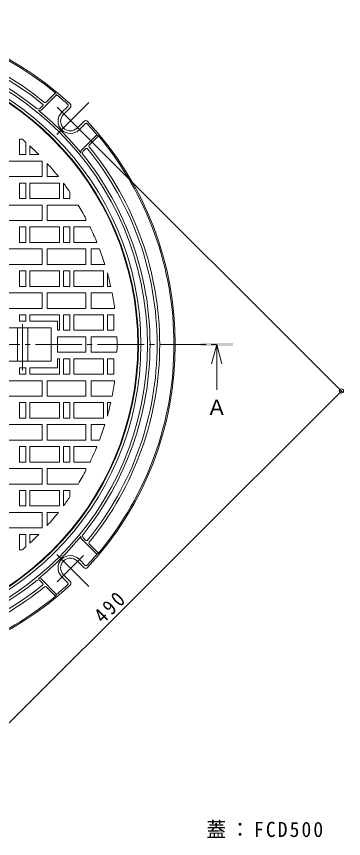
# Model space of a CAD drawing. Units: millimetres, scale not verified. Extents: x -612 to 760, y -543 to 541.
# Drawn here: x -182 to 71, y -127 to 509 of the extents above; entities that cross this region are included whole.
import ezdxf
from ezdxf.enums import TextEntityAlignment as Align

# ---------------------------------------------------------------- set-up
doc = ezdxf.new("R2010")
doc.units = ezdxf.units.MM
doc.header["$LTSCALE"] = 4
doc.header["$PDMODE"] = 32
doc.header["$PDSIZE"] = 3.2
doc.linetypes.add('CHAIN2', pattern=[12, 9, -1, 1, -1])
for name, color, linetype, lineweight in [('0-0_通り芯', 3, 'CHAIN2', 9), ('0-1_躯体', 2, 'Continuous', 9), ('0-2_仕上', 3, 'Continuous', 9), ('0-4_その他', 7, 'Continuous', 9), ('0-5_寸法', 7, 'Continuous', 9)]:
    doc.layers.add(name, color=color, linetype=linetype, lineweight=lineweight)
doc.styles.add('ＭＳ ゴシック', font='')
doc.styles.get('ＭＳ ゴシック').set_extended_font_data('MS Gothic')

msp = doc.modelspace()

# ---------------------------------------------------------------- linework, layer by layer
at = {"layer": '0-0_通り芯'}
msp.add_line((-599.369, 255.263), (-27.458, 255.263), dxfattribs=at)
at = {"layer": '0-1_躯体'}
for p, q in [((-150.938, 448.684), (-162.969, 436.654)), ((-151.739, 450.004), (-158.913, 442.831)), ((-150.938, 448.684), (-151.739, 450.004)), ((-161.756, 439.988), (-163.608, 438.135)), ((-142.282, 439.662), (-147.077, 434.868)), ((-140.486, 438.63), (-145.663, 433.453)), ((-129.88, 428.024), (-135.056, 422.847)), ((-128.847, 426.227), (-133.642, 421.433)), ((-119.825, 417.572), (-131.856, 405.541)), ((-118.505, 416.77), (-125.679, 409.597)), ((-119.825, 417.572), (-118.505, 416.77)), ((-128.522, 406.754), (-130.374, 404.901)), ((-119.825, 92.954), (-131.856, 104.984)), ((-128.522, 103.772), (-130.374, 105.624)), ((-118.505, 93.756), (-125.679, 100.929)), ((-119.825, 92.954), (-118.505, 93.756)), ((-129.88, 82.502), (-135.056, 87.678)), ((-128.847, 84.298), (-133.642, 89.093)), ((-140.486, 71.895), (-145.663, 77.072)), ((-161.756, 70.538), (-163.608, 72.39)), ((-150.938, 61.841), (-162.969, 73.872)), ((-142.282, 70.863), (-147.077, 75.658)), ((-151.739, 60.521), (-158.913, 67.694)), ((-150.938, 61.841), (-151.739, 60.521))]:
    msp.add_line(p, q, dxfattribs=at)
at = {"layer": '0-1_躯体', "linetype": 'CHAIN2'}
for p, q in [((-125.993, 442.517), (-150.738, 417.772)), ((-130.196, 418.694), (-150.587, 439.085)), ((-125.993, 68.009), (-150.738, 92.753)), ((-130.196, 91.831), (-150.587, 71.44))]:
    msp.add_line(p, q, dxfattribs=at)
at = {"layer": '0-1_躯体'}
for centre, radius, start, end in [((-313.247, 255.263), 254, 47.16049, 132.83951), ((-313.247, 255.263), 253, 50.32965, 129.67035), ((-313.247, 255.263), 242, 50.78658, 129.21342), ((-313.247, 255.263), 240, 50.88377, 129.11623), ((-313.247, 255.263), 232.5, 0, 180), ((-313.247, 255.263), 234.5, 51.1898, 128.8102), ((-313.247, 255.263), 227.5, 0, 180), ((-313.247, 255.263), 225.5, 0, 180), ((-313.247, 255.263), 252.5, 47.39275, 49.99844), ((-162.463, 440.695), 1, 315, 50.88356), ((-159.62, 443.538), 1, 230.7869, 315), ((-142.989, 440.369), 1, 315.00401, 47.3933), ((-141.9, 440.044), 2, 315, 47.16048), ((-165.023, 439.55), 2, 231.19078, 315.00201), ((-164.03, 437.714), 1.5, 230.72365, 315.00267), ((-313.247, 255.263), 234.2, 39.27795, 50.72205), ((-140.36, 428.15), 9.5, 135, 315), ((-140.36, 428.15), 7.5, 135, 315), ((-128.465, 426.609), 2, 42.83952, 135), ((-128.14, 425.521), 1, 42.6067, 134.99599), ((-313.247, 255.263), 254, 317.16049, 42.83951), ((-313.247, 255.263), 252.5, 40.00156, 42.60725), ((-313.247, 255.263), 253, 0, 39.67036), ((-124.972, 408.89), 1, 135, 219.2131), ((-313.247, 255.263), 242, 0, 39.21342), ((-130.796, 404.48), 1.5, 134.99733, 219.27635), ((-128.96, 403.487), 2, 134.99799, 218.80922), ((-313.247, 255.263), 234.5, 0, 38.8102), ((-127.815, 406.047), 1, 39.11644, 135), ((-313.247, 255.263), 240, 0, 39.11623), ((-313.247, 255.263), 227.5, 180, 0), ((-313.247, 255.263), 225.5, 180, 0), ((-313.247, 255.263), 232.5, 270, 0), ((-313.247, 255.263), 234.5, 321.1898, 0), ((-313.247, 255.263), 240, 320.88377, 0), ((-313.247, 255.263), 242, 320.78658, 0), ((-313.247, 255.263), 253, 320.32964, 0), ((-128.96, 107.038), 2, 141.19078, 225.00201), ((-313.247, 255.263), 234.2, 309.27795, 320.72205), ((-130.796, 106.045), 1.5, 140.72365, 225.00267), ((-127.815, 104.479), 1, 225, 320.88356), ((-124.972, 101.636), 1, 140.7869, 225), ((-140.36, 82.375), 9.5, 45, 225), ((-140.36, 82.375), 7.5, 45, 225), ((-313.247, 255.263), 252.5, 317.39275, 319.99844), ((-128.14, 85.005), 1, 225.00401, 317.3933), ((-128.465, 83.916), 2, 225, 317.16048), ((-313.247, 255.263), 234.5, 275.33652, 308.8102), ((-165.023, 70.976), 2, 44.99799, 128.80922), ((-164.03, 72.811), 1.5, 44.99733, 129.27635), ((-162.463, 69.831), 1, 309.11644, 45), ((-142.989, 70.156), 1, 312.6067, 44.99599), ((-141.9, 70.481), 2, 312.83952, 45), ((-313.247, 255.263), 254, 272.16049, 312.83951), ((-313.247, 255.263), 242, 275.17107, 309.21342), ((-313.247, 255.263), 240, 275.24491, 309.11623), ((-159.62, 66.987), 1, 45, 129.2131), ((-313.247, 255.263), 252.5, 310.00156, 312.60725), ((-313.247, 255.263), 253, 274.68007, 309.67035)]:
    msp.add_arc(centre, radius, start, end, dxfattribs=at)
at = {"layer": '0-2_仕上'}
for p, q in [((-177.601, 414.263), (-179.747, 414.263)), ((-174.747, 402.263), (-174.747, 411.783)), ((-171.747, 402.263), (-171.747, 409.076)), ((-171.747, 402.263), (-164.681, 402.263)), ((-162.247, 397.263), (-192.247, 397.263)), ((-162.247, 397.263), (-162.247, 385.262)), ((-158.247, 395.462), (-158.247, 385.262)), ((-162.247, 385.262), (-192.247, 385.262)), ((-149.598, 385.262), (-158.247, 385.262)), ((-179.747, 368.262), (-179.747, 380.263)), ((-174.747, 380.263), (-179.747, 380.263)), ((-174.747, 368.262), (-174.747, 380.263)), ((-148.747, 368.262), (-148.747, 380.263)), ((-145.747, 368.262), (-145.747, 380.261)), ((-140.747, 368.262), (-140.747, 373.265)), ((-162.247, 363.263), (-192.247, 363.263)), ((-174.747, 368.262), (-179.747, 368.262)), ((-171.747, 368.262), (-148.747, 368.262)), ((-162.247, 363.263), (-162.247, 351.263)), ((-158.247, 363.263), (-158.247, 351.263)), ((-134.314, 363.263), (-158.247, 363.263)), ((-140.747, 368.262), (-145.747, 368.262)), ((-162.247, 351.263), (-192.247, 351.263)), ((-128.247, 351.263), (-158.247, 351.263)), ((-128.247, 352.504), (-128.247, 351.263)), ((-179.747, 334.263), (-179.747, 346.263)), ((-174.747, 346.263), (-179.747, 346.263)), ((-174.747, 334.263), (-174.747, 346.263)), ((-148.747, 334.263), (-148.747, 346.263)), ((-145.747, 334.263), (-145.747, 346.263)), ((-140.747, 346.263), (-145.747, 346.263)), ((-140.747, 334.263), (-140.747, 346.263)), ((-137.747, 334.263), (-137.747, 346.263)), ((-137.747, 346.263), (-125.098, 346.263)), ((-174.747, 334.263), (-179.747, 334.263)), ((-171.747, 334.263), (-148.747, 334.263)), ((-140.747, 334.263), (-145.747, 334.263)), ((-137.747, 334.263), (-119.753, 334.263)), ((-162.247, 329.263), (-192.247, 329.263)), ((-162.247, 329.263), (-162.247, 317.262)), ((-158.247, 329.263), (-158.247, 317.262)), ((-128.247, 329.263), (-158.247, 329.263)), ((-128.247, 329.263), (-128.247, 317.262)), ((-124.247, 329.263), (-124.247, 317.262)), ((-117.786, 329.263), (-124.247, 329.263)), ((-162.247, 317.262), (-192.247, 317.262)), ((-179.747, 300.263), (-179.747, 312.263)), ((-174.747, 312.263), (-179.747, 312.263)), ((-174.747, 300.263), (-174.747, 312.263)), ((-128.247, 317.262), (-158.247, 317.262)), ((-148.747, 300.263), (-148.747, 312.263)), ((-145.747, 300.263), (-145.747, 312.263)), ((-140.747, 312.263), (-145.747, 312.263)), ((-140.747, 300.263), (-140.747, 312.263)), ((-113.655, 317.262), (-124.247, 317.262)), ((-114.747, 300.263), (-114.747, 312.263)), ((-111.747, 300.263), (-111.747, 310.748)), ((-174.747, 300.263), (-179.747, 300.263)), ((-171.747, 300.263), (-148.747, 300.263)), ((-140.747, 300.263), (-145.747, 300.263)), ((-137.747, 300.263), (-114.747, 300.263)), ((-109.149, 300.263), (-111.747, 300.263)), ((-162.247, 295.263), (-192.247, 295.263)), ((-162.247, 295.263), (-162.247, 283.262)), ((-158.247, 295.263), (-158.247, 283.262)), ((-128.247, 295.263), (-158.247, 295.263)), ((-128.247, 295.263), (-128.247, 283.262)), ((-124.247, 295.263), (-124.247, 283.262)), ((-108.11, 295.263), (-124.247, 295.263)), ((-162.247, 283.262), (-192.247, 283.262)), ((-128.247, 283.262), (-158.247, 283.262)), ((-106.131, 283.262), (-124.247, 283.262)), ((-174.747, 278.263), (-179.747, 278.263)), ((-179.747, 273.262), (-179.747, 278.263)), ((-174.747, 273.262), (-174.747, 278.263)), ((-171.747, 278.263), (-148.747, 278.263)), ((-171.747, 273.262), (-171.747, 278.263)), ((-148.747, 266.262), (-148.747, 278.263)), ((-145.747, 266.262), (-145.747, 278.263)), ((-140.747, 278.263), (-145.747, 278.263)), ((-140.747, 266.262), (-140.747, 278.263)), ((-114.747, 266.262), (-114.747, 278.263)), ((-111.747, 266.262), (-111.747, 278.263)), ((-106.747, 278.263), (-111.747, 278.263)), ((-106.747, 266.262), (-106.747, 278.263)), ((-155.247, 268.263), (-199.247, 268.263)), ((-181.247, 268.263), (-181.247, 242.263)), ((-174.747, 273.262), (-179.747, 273.262)), ((-173.247, 242.263), (-173.247, 268.263)), ((-150.247, 273.262), (-171.747, 273.262)), ((-155.247, 268.263), (-155.247, 242.263)), ((-150.247, 273.262), (-150.247, 266.262)), ((-150.247, 266.262), (-148.747, 266.262)), ((-128.247, 261.262), (-150.247, 261.262)), ((-150.247, 249.263), (-150.247, 261.262)), ((-140.747, 266.262), (-145.747, 266.262)), ((-137.747, 266.262), (-114.747, 266.262)), ((-128.247, 249.263), (-128.247, 261.262)), ((-104.334, 261.262), (-124.247, 261.262)), ((-124.247, 261.262), (-124.247, 249.263)), ((-106.747, 266.262), (-111.747, 266.262)), ((-128.247, 249.263), (-150.247, 249.263)), ((-104.334, 249.263), (-124.247, 249.263)), ((-155.247, 242.263), (-199.247, 242.263)), ((-150.247, 244.263), (-148.747, 244.263)), ((-150.247, 237.263), (-150.247, 244.263)), ((-148.747, 244.263), (-148.747, 232.263)), ((-140.747, 244.263), (-145.747, 244.263)), ((-145.747, 244.263), (-145.747, 232.263)), ((-140.747, 244.263), (-140.747, 232.263)), ((-137.747, 244.263), (-114.747, 244.263)), ((-114.747, 244.263), (-114.747, 232.263)), ((-106.747, 244.263), (-111.747, 244.263)), ((-111.747, 244.263), (-111.747, 232.263)), ((-106.747, 244.263), (-106.747, 232.263)), ((-179.747, 237.263), (-179.747, 232.263)), ((-174.747, 237.263), (-179.747, 237.263)), ((-174.747, 237.263), (-174.747, 232.263)), ((-171.747, 237.263), (-171.747, 232.263)), ((-150.247, 237.263), (-171.747, 237.263)), ((-174.747, 232.263), (-179.747, 232.263)), ((-171.747, 232.263), (-148.747, 232.263)), ((-140.747, 232.263), (-145.747, 232.263)), ((-106.747, 232.263), (-111.747, 232.263)), ((-162.247, 227.263), (-192.247, 227.263)), ((-162.247, 215.263), (-162.247, 227.263)), ((-158.247, 215.263), (-158.247, 227.263)), ((-128.247, 227.263), (-158.247, 227.263)), ((-128.247, 215.263), (-128.247, 227.263)), ((-124.247, 215.263), (-124.247, 227.263)), ((-106.131, 227.263), (-124.247, 227.263)), ((-162.247, 215.263), (-192.247, 215.263)), ((-174.747, 210.263), (-179.747, 210.263)), ((-179.747, 210.263), (-179.747, 198.263)), ((-174.747, 210.263), (-174.747, 198.263)), ((-171.747, 210.263), (-148.747, 210.263)), ((-128.247, 215.263), (-158.247, 215.263)), ((-148.747, 210.263), (-148.747, 198.263)), ((-140.747, 210.263), (-145.747, 210.263)), ((-145.747, 210.263), (-145.747, 198.263)), ((-140.747, 210.263), (-140.747, 198.263)), ((-137.747, 210.263), (-114.747, 210.263)), ((-108.11, 215.263), (-124.247, 215.263)), ((-114.747, 210.263), (-114.747, 198.263)), ((-111.747, 210.263), (-111.747, 199.778)), ((-109.149, 210.263), (-111.747, 210.263)), ((-174.747, 198.263), (-179.747, 198.263)), ((-140.747, 198.263), (-145.747, 198.263)), ((-162.247, 193.263), (-192.247, 193.263)), ((-162.247, 181.263), (-162.247, 193.263)), ((-158.247, 181.263), (-158.247, 193.263)), ((-128.247, 193.263), (-158.247, 193.263)), ((-128.247, 181.263), (-128.247, 193.263)), ((-124.247, 181.263), (-124.247, 193.263)), ((-113.655, 193.263), (-124.247, 193.263)), ((-162.247, 181.263), (-192.247, 181.263)), ((-128.247, 181.263), (-158.247, 181.263)), ((-117.786, 181.263), (-124.247, 181.263)), ((-174.747, 176.263), (-179.747, 176.263)), ((-179.747, 176.263), (-179.747, 164.263)), ((-174.747, 176.263), (-174.747, 164.263)), ((-171.747, 176.263), (-148.747, 176.263)), ((-148.747, 176.263), (-148.747, 164.263)), ((-140.747, 176.263), (-145.747, 176.263)), ((-145.747, 176.263), (-145.747, 164.263)), ((-140.747, 176.263), (-140.747, 164.263)), ((-137.747, 176.263), (-137.747, 164.263)), ((-137.747, 176.263), (-119.753, 176.263)), ((-162.247, 159.263), (-192.247, 159.263)), ((-174.747, 164.263), (-179.747, 164.263)), ((-162.247, 147.263), (-162.247, 159.263)), ((-158.247, 147.263), (-158.247, 159.263)), ((-128.247, 159.263), (-158.247, 159.263)), ((-140.747, 164.263), (-145.747, 164.263)), ((-137.747, 164.263), (-125.098, 164.263)), ((-128.247, 158.021), (-128.247, 159.263)), ((-162.247, 147.263), (-192.247, 147.263)), ((-134.314, 147.263), (-158.247, 147.263)), ((-174.747, 142.263), (-179.747, 142.263)), ((-179.747, 142.263), (-179.747, 130.263)), ((-174.747, 142.263), (-174.747, 130.263)), ((-171.747, 142.263), (-148.747, 142.263)), ((-148.747, 142.263), (-148.747, 130.263)), ((-140.747, 142.263), (-145.747, 142.263)), ((-145.747, 142.263), (-145.747, 130.265)), ((-140.747, 142.263), (-140.747, 137.26)), ((-174.747, 130.263), (-179.747, 130.263)), ((-162.247, 125.263), (-192.247, 125.263)), ((-162.247, 113.263), (-162.247, 125.263)), ((-158.247, 115.063), (-158.247, 125.263)), ((-149.598, 125.263), (-158.247, 125.263)), ((-162.247, 113.263), (-192.247, 113.263)), ((-174.747, 108.263), (-174.747, 98.743)), ((-171.747, 108.263), (-171.747, 101.449)), ((-171.747, 108.263), (-164.681, 108.263)), ((-177.601, 96.263), (-179.747, 96.263))]:
    msp.add_line(p, q, dxfattribs=at)
at = {"layer": '0-2_仕上', "linetype": 'CHAIN2'}
msp.add_line((-177.247, 270.998), (-177.247, 235.179), dxfattribs=at)
at = {"layer": '0-2_仕上'}
for points in [[(-174.747, 402.263), (-179.747, 402.263), (-179.747, 414.263)], [(-171.747, 368.262), (-171.747, 380.263), (-148.747, 380.263)], [(-171.747, 334.263), (-171.747, 346.263), (-148.747, 346.263)], [(-171.747, 300.263), (-171.747, 312.263), (-148.747, 312.263)], [(-137.747, 300.263), (-137.747, 312.263), (-114.747, 312.263)], [(-137.747, 266.262), (-137.747, 278.263), (-114.747, 278.263)], [(-137.747, 244.263), (-137.747, 232.263), (-114.747, 232.263)], [(-171.747, 210.263), (-171.747, 198.263), (-148.747, 198.263)], [(-137.747, 210.263), (-137.747, 198.263), (-114.747, 198.263)], [(-171.747, 176.263), (-171.747, 164.263), (-148.747, 164.263)], [(-171.747, 142.263), (-171.747, 130.263), (-148.747, 130.263)], [(-174.747, 108.263), (-179.747, 108.263), (-179.747, 96.263)]]:
    msp.add_lwpolyline(points, dxfattribs=at)
msp.add_circle((-313.247, 255.263), 225, dxfattribs=at)
for start, end in [(48.49538, 49.53177), (44.69637, 47.38765), (38.46304, 42.12971), (34.37495, 36.73245), (27.72769, 31.11426), (22.20926, 25.81117), (17.25655, 20.73628), (12.43378, 15.39543), (7.69914, 11.03377), (358.35501, 1.64508), (348.96623, 352.30086), (344.60457, 347.56622), (339.26372, 342.74345), (334.18883, 337.79074), (328.88574, 332.27231), (323.26755, 325.62505), (317.87029, 321.53696), (312.61235, 315.30363), (310.46823, 311.50462)]:
    msp.add_arc((-313.247, 255.263), 209, start, end, dxfattribs=at)
at = {"layer": '0-4_その他'}
for p, q in [((70.093, 218.406), (-134.349, 422.847)), ((-277.237, -127.229), (69.245, 219.254))]:
    msp.add_line(p, q, dxfattribs=at)
msp.add_point((69.245, 219.254), dxfattribs=at)
at = {"layer": '0-5_寸法', "color": 4}
for q in [(-31.125, 240.263), (-23.125, 240.263), (-27.125, 220.263)]:
    msp.add_line((-27.125, 255.263), q, dxfattribs=at)
msp.add_solid([(-39.625, 254.013), (-14.625, 254.013), (-39.625, 256.513), (-14.625, 256.513)], dxfattribs=at)

# ---------------------------------------------------------------- texts
at = {"layer": '0-4_その他', "color": 2, "insert": (-114.885, 38.518), "char_height": 11.73, "attachment_point": 7, "rotation": 45, "style": 'ＭＳ ゴシック'}
msp.add_mtext('\\T1.27;\\W0.9;490', dxfattribs=at)
at = {"layer": '0-5_寸法', "color": 2, "style": 'ＭＳ ゴシック'}
msp.add_text('Ａ', height=11.73, dxfattribs=at).set_placement((-35.125, 197.263), align=Align.BOTTOM_LEFT)
at = {"layer": '0-5_寸法', "color": 2, "insert": (-35.158, -126.724), "char_height": 11.73, "attachment_point": 7, "style": 'ＭＳ ゴシック'}
msp.add_mtext('\\T1.21;\\W0.95;蓋：FCD500', dxfattribs=at)

doc.saveas('drawing.dxf')
